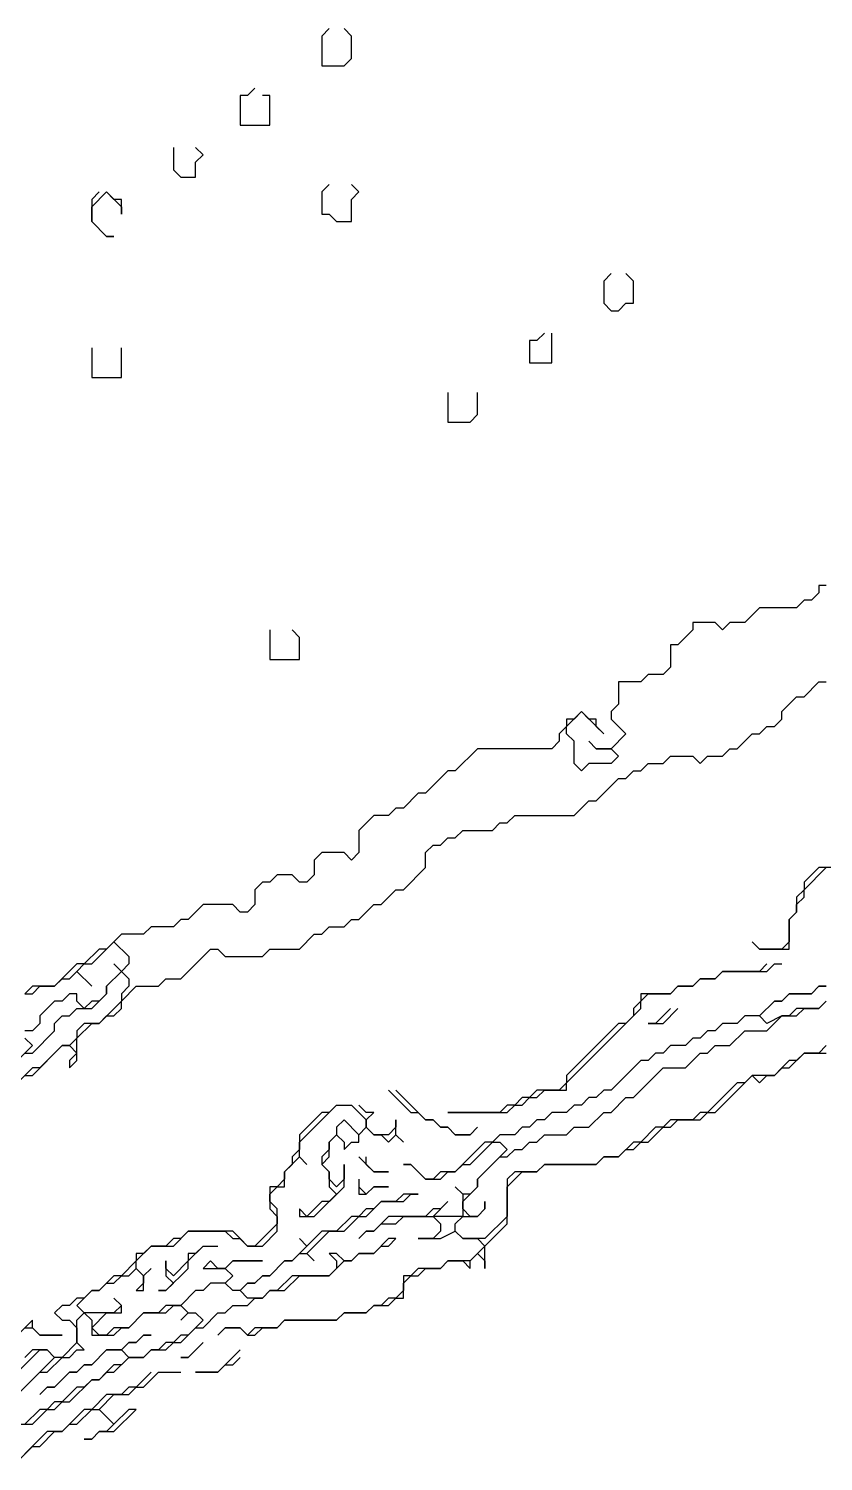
# Model space of a CAD drawing. Header units: metres. Extents: x 76363 to 76886, y 81203 to 81673.
# Drawn here: x 76551.2 to 76594, y 81478.2 to 81555.4 of the extents above; entities that cross this region are included whole.
import ezdxf

# ---------------------------------------------------------------- set-up
doc = ezdxf.new("R2010")
doc.units = ezdxf.units.M

msp = doc.modelspace()

# ---------------------------------------------------------------- linework, layer by layer
for points in [[(76567.4, 81555.4, 229.12), (76567, 81555, 229.13), (76567, 81553.4, 229.185), (76568.2, 81553.4, 229.26), (76568.6, 81553.8, 229.195), (76568.6, 81555, 229.147), (76568.2, 81555.4, 229.11)], [(76563.4, 81552.2, 229.145), (76563, 81551.8, 229.205), (76562.6, 81551.8, 229.21), (76562.6, 81550.2, 229.29), (76564.2, 81550.2, 229.28), (76564.2, 81551.8, 229.2), (76563.8, 81551.8, 229.2)], [(76559, 81549, 229.285), (76559, 81547.8, 229.425), (76559.4, 81547.4, 229.43), (76560.2, 81547.4, 229.325), (76560.2, 81548.2, 229.36), (76560.6, 81548.6, 229.31), (76560.2, 81549, 229.25)], [(76555, 81546.6, 229.46), (76554.6, 81546.2, 229.45), (76554.6, 81545, 229.47), (76555.4, 81544.2, 229.45), (76555.8, 81544.2, 229.51), (76555.4, 81544.2, 229.45), (76554.6, 81545, 229.47), (76554.6, 81545.8, 229.453), (76555.4, 81546.6, 229.46), (76556.2, 81545.8, 229.46), (76556.2, 81545.4, 229.485), (76556.2, 81546.2, 229.443), (76555.8, 81546.2, 229.44), (76555.4, 81546.6, 229.46)], [(76567.4, 81547, 229.29), (76567, 81546.6, 229.343), (76567, 81545.4, 229.365), (76567.4, 81545.4, 229.45), (76567.8, 81545, 229.4), (76568.6, 81545, 229.27), (76568.6, 81546.2, 229.325), (76569, 81546.6, 229.26), (76568.6, 81547, 229.275)], [(76582.6, 81542.2, 229.175), (76582.2, 81541.8, 229.155), (76582.2, 81540.6, 229.18), (76582.6, 81540.2, 229.16), (76583, 81540.2, 229.187), (76583.4, 81540.6, 229.177), (76583.8, 81540.6, 229.1), (76583.8, 81541.8, 229.18), (76583.4, 81542.2, 229.17)], [(76579, 81539, 228.97), (76578.6, 81538.6, 228.99), (76578.2, 81538.6, 229.03), (76578.2, 81537.4, 229.13), (76579.4, 81537.4, 229.05), (76579.4, 81539, 228.97)], [(76554.6, 81538.2, 229.25), (76554.6, 81536.6, 229.26), (76556.2, 81536.6, 229.25), (76556.2, 81538.2, 229.245)], [(76573.8, 81535.8, 229.38), (76573.8, 81534.2, 229.425), (76575, 81534.2, 229.31), (76575.4, 81534.6, 229.245), (76575.4, 81535.8, 229.225)], [(76594.2, 81525.4, 228.77), (76593.8, 81525.4, 228.78), (76593.8, 81525, 228.835), (76593.4, 81524.6, 228.97), (76593, 81524.6, 228.975), (76592.6, 81524.2, 229.07), (76590.6, 81524.2, 228.89), (76589.8, 81523.4, 228.855), (76589, 81523.4, 228.94), (76588.6, 81523, 228.91), (76588.2, 81523.4, 229.01), (76587, 81523.4, 228.94), (76587, 81523, 228.965), (76586.2, 81522.2, 229.05), (76585.8, 81522.2, 229.05), (76585.8, 81521, 229.15), (76585.4, 81520.6, 229.12), (76584.6, 81520.6, 229.13), (76584.2, 81520.2, 229.188), (76583, 81520.2, 229.195), (76583, 81519, 229.26), (76582.6, 81518.6, 229.28), (76582.6, 81518.2, 229.27), (76583.4, 81517.4, 229.72), (76582.6, 81516.6, 229.575), (76581.8, 81516.6, 229.73), (76581.4, 81517, 229.71), (76581.8, 81516.6, 229.73), (76582.6, 81516.6, 229.575), (76583, 81516.2, 229.7), (76582.6, 81515.8, 229.85), (76581.4, 81515.8, 230.045), (76581, 81515.4, 230.14), (76580.6, 81515.8, 229.93), (76580.6, 81517, 229.75), (76580.2, 81517.4, 229.5), (76580.2, 81517.8, 229.457), (76581, 81518.6, 229.233), (76582.2, 81517.4, 229.31), (76581.8, 81517.8, 229.25), (76581.8, 81518.2, 229.263), (76581.4, 81518.2, 229.19), (76581, 81518.6, 229.233), (76580.6, 81518.2, 229.27), (76580.2, 81518.2, 229.27), (76580.2, 81517.8, 229.457), (76579.8, 81517.4, 229.39), (76579.8, 81517, 229.45), (76579.4, 81516.6, 229.43), (76575.4, 81516.6, 229.45), (76574.2, 81515.4, 229.48), (76573.8, 81515.4, 229.473), (76572.6, 81514.2, 229.5), (76572.2, 81514.2, 229.505), (76571.4, 81513.4, 229.47), (76571, 81513.4, 229.47), (76570.6, 81513, 229.455), (76569.8, 81513, 229.46), (76569, 81512.2, 229.425), (76569, 81511, 229.605), (76568.6, 81510.6, 229.59), (76568.2, 81511, 229.45), (76567, 81511, 229.38), (76566.6, 81510.6, 229.387), (76566.6, 81509.8, 229.49), (76566.2, 81509.4, 229.54), (76565.8, 81509.4, 229.545), (76565.4, 81509.8, 229.48), (76564.6, 81509.8, 229.41), (76564.2, 81509.4, 229.395), (76563.8, 81509.4, 229.39), (76563.4, 81509, 229.38), (76563.4, 81508.2, 229.425), (76563, 81507.8, 229.41), (76562.6, 81507.8, 229.375), (76562.2, 81508.2, 229.27), (76560.6, 81508.2, 229.205), (76559.8, 81507.4, 229.18), (76559.4, 81507.4, 229.17), (76559, 81507, 229.16), (76557.8, 81507, 229.085), (76557.4, 81506.6, 229.14), (76556.2, 81506.6, 229.15), (76555.4, 81505.8, 229.12), (76555, 81505.8, 229.12), (76554.2, 81505, 229.17), (76553.8, 81505, 229.09), (76552.6, 81503.8, 229.08), (76551.4, 81503.8, 229.07), (76551, 81503.4, 229.1)], [(76564.2, 81523, 229.617), (76564.2, 81521.4, 229.62), (76565.8, 81521.4, 229.69), (76565.8, 81522.6, 229.67), (76565.4, 81523, 229.69)], [(76551, 81499, 229.45), (76551.4, 81499, 229.21), (76553, 81500.6, 229.44), (76553.4, 81500.6, 229.28), (76553.8, 81500.2, 229.19), (76553.4, 81499.8, 229.2), (76553.4, 81499.4, 229.145), (76553.8, 81499.8, 229.125), (76553.8, 81501, 229.1), (76554.6, 81501.8, 229.223), (76555, 81501.8, 229.21), (76555.4, 81502.2, 229.38), (76555.8, 81502.2, 229.19), (76556.2, 81502.6, 229.04), (76556.2, 81503, 229.19), (76557, 81503.8, 229.19), (76558.2, 81503.8, 229.243), (76558.6, 81504.2, 229.455), (76559.4, 81504.2, 229.3), (76561, 81505.8, 229.44), (76561.4, 81505.8, 229.48), (76561.8, 81505.4, 229.35), (76563.8, 81505.4, 229.53), (76564.2, 81505.8, 229.7), (76565.8, 81505.8, 229.483), (76566.6, 81506.6, 229.455), (76567, 81506.6, 229.38), (76567.4, 81507, 229.51), (76568.2, 81507, 229.43), (76568.6, 81507.4, 229.64), (76569, 81507.4, 229.45), (76569.8, 81508.2, 229.515), (76570.2, 81508.2, 229.48), (76571, 81509, 229.625), (76571.4, 81509, 229.51), (76572.6, 81510.2, 229.55), (76572.6, 81511, 229.59), (76573, 81511.4, 229.6), (76573.4, 81511.4, 229.6), (76573.8, 81511.8, 229.71), (76574.2, 81511.8, 229.47), (76574.6, 81512.2, 229.737), (76576.2, 81512.2, 229.67), (76576.6, 81512.6, 229.777), (76577, 81512.6, 229.49), (76577.4, 81513, 229.7), (76580.6, 81513, 229.5), (76581.4, 81513.8, 229.587), (76581.8, 81513.8, 229.38), (76583, 81515, 229.527), (76583.4, 81515, 229.316), (76583.8, 81515.4, 229.33), (76584.2, 81515.4, 229.21), (76584.6, 81515.8, 229.305), (76585.4, 81515.8, 229.22), (76585.8, 81516.2, 229.35), (76587, 81516.2, 229.363), (76587.4, 81515.8, 229.105), (76587.8, 81516.2, 229.26), (76588.6, 81516.2, 229), (76589, 81516.6, 229.095), (76589.4, 81516.6, 229.1), (76590.2, 81517.4, 229.13), (76590.6, 81517.4, 229.05), (76591, 81517.8, 229.002), (76591.4, 81517.8, 228.835), (76591.8, 81518.2, 228.85), (76591.8, 81518.6, 228.9), (76592.6, 81519.4, 229.015), (76593, 81519.4, 228.89), (76593.8, 81520.2, 229.007), (76594.2, 81520.2, 228.85)], [(76595.8, 81510.2, 228.55), (76593.8, 81510.2, 228.565), (76593, 81509.4, 228.61), (76593, 81509, 228.665), (76592.6, 81508.6, 228.65), (76592.6, 81507.8, 228.73), (76592.2, 81507.4, 228.75), (76592.2, 81506.2, 228.78), (76591.8, 81505.8, 228.685), (76590.6, 81505.8, 228.84), (76590.2, 81506.2, 228.78), (76590.6, 81505.8, 228.84), (76592.2, 81505.8, 228.72), (76592.2, 81507.4, 228.75), (76592.6, 81507.8, 228.73), (76592.6, 81508.2, 228.72), (76593, 81508.6, 228.73), (76593, 81509, 228.665), (76594.2, 81510.2, 228.56)], [(76551, 81503.4, 229.1), (76551.4, 81503.4, 229.105), (76551.8, 81503.8, 229.12), (76552.6, 81503.8, 229.08), (76553, 81504.2, 229.107), (76553.4, 81504.2, 229.127), (76553.8, 81504.6, 229.11), (76554.6, 81503.8, 229.57), (76553.8, 81504.6, 229.11), (76554.2, 81505, 229.17), (76554.6, 81505, 229.16), (76555.8, 81506.2, 229.13), (76556.6, 81505.4, 229.4), (76556.6, 81505, 229.46), (76556.2, 81504.6, 229.59), (76555.8, 81505, 229.483), (76556.2, 81504.6, 229.59), (76555.4, 81503.8, 229.875), (76555.4, 81503.4, 229.745), (76555, 81503, 229.68), (76554.6, 81503, 229.61), (76554.2, 81502.6, 229.52), (76553.8, 81503, 229.433), (76553.8, 81503.4, 229.4), (76553.4, 81503.4, 229.33), (76553, 81503, 229.535), (76552.6, 81503, 229.46), (76551.8, 81502.2, 229.533), (76551.8, 81501.8, 229.64), (76551.4, 81501.4, 229.555), (76551, 81501.4, 229.475)], [(76591, 81505, 228.96), (76590.6, 81504.6, 229.09), (76588.6, 81504.6, 229.175), (76588.2, 81504.2, 229.08), (76587.4, 81504.2, 229.165), (76587, 81503.8, 229.14), (76586.2, 81503.8, 229.15), (76585.8, 81503.4, 229.135), (76584.2, 81503.4, 229.22), (76584.2, 81503, 229.165), (76583.8, 81502.6, 229.185), (76583.8, 81502.2, 229.16), (76583.4, 81501.8, 229.185), (76583, 81501.8, 229.225), (76580.2, 81499, 229.27), (76580.2, 81498.6, 229.33), (76579.8, 81498.2, 229.39), (76578.6, 81498.2, 229.24), (76578.2, 81497.8, 229.295), (76577.8, 81497.8, 229.295), (76577.4, 81497.4, 229.29), (76577, 81497.4, 229.29), (76576.6, 81497, 229.26), (76573.8, 81497, 229.16), (76577, 81497, 229.305), (76577.4, 81497.4, 229.29), (76577.8, 81497.4, 229.28), (76578.2, 81497.8, 229.295), (76578.6, 81497.8, 229.295), (76579, 81498.2, 229.24), (76580.2, 81498.2, 229.46), (76580.2, 81498.6, 229.33), (76584.2, 81502.6, 229.16), (76584.2, 81503, 229.165), (76584.6, 81503.4, 229.29), (76585.8, 81503.4, 229.135), (76586.2, 81503.8, 229.15), (76587, 81503.8, 229.14), (76587.4, 81504.2, 229.165), (76588.2, 81504.2, 229.08), (76588.6, 81504.6, 229.175), (76591, 81504.6, 229.055), (76591.4, 81505, 228.915), (76591.8, 81505, 228.903)], [(76551, 81500.2, 229.615), (76551.4, 81500.2, 229.73), (76552.6, 81501.4, 229.775), (76552.6, 81501.8, 229.91), (76553, 81502.2, 229.77), (76553.4, 81502.2, 229.58), (76553.8, 81502.6, 229.48), (76554.6, 81502.6, 229.54), (76555.4, 81503.4, 229.745), (76555.4, 81503.8, 229.875), (76556.2, 81504.6, 229.59), (76556.6, 81504.2, 229.397), (76556.6, 81503.8, 229.2), (76556.2, 81503.4, 229.355), (76556.2, 81503, 229.19), (76555, 81501.8, 229.21), (76554.2, 81501.8, 229.25), (76553.8, 81501.4, 229.195), (76553.8, 81501, 229.1), (76553.4, 81500.6, 229.28), (76553, 81500.6, 229.44), (76551.8, 81499.4, 229.33), (76551.4, 81499.4, 229.45), (76549.8, 81497.8, 229.355)], [(76594.2, 81503.8, 229.855), (76593.8, 81503.8, 229.913), (76593.4, 81503.4, 230.03), (76592.2, 81503.4, 229.955), (76591.8, 81503, 230.247), (76591.4, 81503, 230.095), (76590.6, 81502.2, 230.405), (76589.8, 81502.2, 230.255), (76589.4, 81501.8, 230.51), (76588.6, 81501.8, 230.32), (76588.2, 81501.4, 230.53), (76587.8, 81501.4, 230.382), (76587.4, 81501, 230.67), (76587, 81501, 230.533), (76586.6, 81500.6, 230.718), (76585.8, 81500.6, 230.469), (76585.4, 81500.2, 230.46), (76585, 81500.2, 230.49), (76584.6, 81499.8, 230.513), (76584.2, 81499.8, 230.337), (76582.6, 81498.2, 230.45), (76582.2, 81498.2, 230.37), (76581.8, 81497.8, 230.32), (76581.4, 81497.8, 230.08), (76581, 81497.4, 230.305), (76580.6, 81497.4, 230.095), (76580.2, 81497, 230.12), (76579.4, 81497, 229.87), (76579, 81496.6, 230.013), (76578.6, 81496.6, 229.93), (76578.2, 81496.2, 230.043), (76577.8, 81496.2, 229.84), (76577.4, 81495.8, 230.003), (76576.6, 81495.8, 229.877), (76576.2, 81495.4, 230.09), (76575.8, 81495.4, 229.892), (76574.2, 81493.8, 230.59), (76573.4, 81493.8, 230.493), (76573, 81493.4, 230.65), (76572.6, 81493.4, 230.655), (76571.8, 81494.2, 230.26), (76571.4, 81494.2, 230.305), (76571.8, 81494.2, 230.26), (76572.6, 81493.4, 230.655), (76573.4, 81493.4, 230.765), (76573.8, 81493.8, 230.55), (76574.2, 81493.8, 230.59), (76574.6, 81494.2, 230.35), (76575, 81494.2, 230.265), (76576.2, 81495.4, 230.09), (76576.6, 81495.4, 230.12), (76577, 81495, 230.4), (76575.4, 81493.4, 230.57), (76575.4, 81493, 230.63), (76575, 81492.6, 230.68), (76574.6, 81492.6, 230.885), (76574.2, 81493, 230.918), (76574.6, 81492.6, 230.885), (76574.6, 81491.4, 230.755), (76573, 81491.4, 231.03), (76573.8, 81492.2, 231.03), (76573.4, 81491.8, 231.085), (76573, 81491.8, 231.12), (76572.6, 81491.4, 231.11), (76570.6, 81491.4, 231.19), (76569.8, 81490.6, 231.07), (76569.4, 81490.6, 231.15), (76569, 81490.2, 231.137), (76569.4, 81490.6, 231.15), (76569.8, 81490.6, 231.07), (76570.2, 81491, 231.17), (76571, 81491, 231.17), (76571.4, 81491.4, 231.26), (76573, 81491.4, 231.03), (76573.4, 81491, 230.94), (76573.4, 81490.6, 230.683), (76573, 81490.2, 230.537), (76572.2, 81490.2, 230.563), (76573.4, 81490.2, 230.43), (76574.2, 81490.6, 230.45), (76574.6, 81490.2, 230.153), (76575.4, 81490.2, 229.81), (76575.8, 81489.8, 229.487), (76575, 81489, 229.605), (76573.8, 81489, 229.865), (76573.4, 81488.6, 229.68), (76572.2, 81488.6, 229.81), (76571.8, 81488.2, 229.74), (76571.4, 81488.2, 229.82), (76571.4, 81487.4, 229.7), (76571, 81487, 229.69), (76570.6, 81487, 229.725), (76570.2, 81486.6, 229.573), (76569.8, 81486.6, 229.6), (76569.4, 81486.2, 229.43), (76568.2, 81486.2, 229.475), (76567.8, 81485.8, 229.19), (76565, 81485.8, 229.43), (76564.6, 81485.4, 229.25), (76563.4, 81485.4, 229.41), (76563, 81485, 229.325), (76562.6, 81485.4, 229.667), (76561.8, 81485.4, 229.765), (76561.4, 81485, 229.67), (76561.8, 81485.4, 229.765), (76562.6, 81485.4, 229.667), (76563, 81485, 229.325), (76563.4, 81485, 229.25), (76563.8, 81485.4, 229.41), (76564.6, 81485.4, 229.25), (76565, 81485.8, 229.43), (76567.8, 81485.8, 229.19), (76568.2, 81486.2, 229.475), (76569.4, 81486.2, 229.43), (76569.8, 81486.6, 229.6), (76570.6, 81486.6, 229.51), (76571, 81487, 229.69), (76571.4, 81487, 229.53), (76571.4, 81487.8, 229.72), (76571.8, 81488.2, 229.74), (76572.2, 81488.2, 229.62), (76572.6, 81488.6, 229.75), (76573.4, 81488.6, 229.68), (76573.8, 81489, 229.865), (76574.6, 81489, 229.725), (76575, 81488.6, 229.555), (76575, 81489, 229.605), (76575.4, 81489.4, 229.51), (76575.8, 81489, 229.38), (76575.8, 81488.6, 229.36), (76575.8, 81489.8, 229.487), (76577, 81491, 229.39), (76577, 81493, 229.54), (76577.8, 81493.8, 229.7), (76578.6, 81493.8, 229.53), (76579, 81494.2, 229.67), (76581.8, 81494.2, 229.28), (76582.2, 81494.6, 229.477), (76583, 81494.6, 229.37), (76583.4, 81495, 229.385), (76583.8, 81495, 229.15), (76584.2, 81495.4, 229.365), (76584.6, 81495.4, 229.25), (76585.4, 81496.2, 229.357), (76585.8, 81496.2, 229.28), (76586.2, 81496.6, 229.4), (76587.4, 81496.6, 229.175), (76587.8, 81497, 229.19), (76588.2, 81497, 229.155), (76590.2, 81499, 229.47), (76590.6, 81498.6, 229.05), (76591, 81499, 229.16), (76591.4, 81499, 229.08), (76591.8, 81499.4, 229.135), (76592.2, 81499.4, 228.907), (76593, 81500.2, 229.227), (76594.2, 81500.2, 228.88)], [(76594.2, 81503, 230.23), (76593.8, 81502.6, 230.3), (76592.6, 81502.6, 230.52), (76592.2, 81502.2, 230.51), (76591.8, 81502.2, 230.59), (76591, 81501.8, 230.65), (76590.6, 81502.2, 230.405), (76591.4, 81503, 230.095), (76591.8, 81503, 230.247), (76592.2, 81503.4, 229.955), (76593.4, 81503.4, 230.03), (76593.8, 81503.8, 229.913), (76594.2, 81503.8, 229.855)], [(76594.2, 81500.6, 229.113), (76593.8, 81500.2, 228.99), (76593, 81500.2, 229.227), (76592.6, 81499.8, 229.057), (76592.2, 81499.8, 229.185), (76591.4, 81499, 229.08), (76590.2, 81499, 229.47), (76589.8, 81498.6, 229.29), (76589.4, 81498.6, 229.37), (76587.8, 81497, 229.19), (76587.4, 81497, 229.345), (76587, 81496.6, 229.25), (76585.8, 81496.6, 229.53), (76585.4, 81496.2, 229.357), (76585, 81496.2, 229.545), (76584.2, 81495.4, 229.365), (76583.8, 81495.4, 229.373), (76583, 81494.6, 229.37), (76582.2, 81494.6, 229.477), (76581.8, 81494.2, 229.28), (76579, 81494.2, 229.67), (76578.6, 81493.8, 229.53), (76577.4, 81493.8, 229.77), (76577, 81493.4, 229.795), (76577, 81491.4, 229.4), (76575.8, 81490.2, 229.58), (76574.6, 81490.2, 230.153), (76574.2, 81490.6, 230.45), (76574.2, 81491, 230.655), (76574.6, 81491.4, 230.755), (76575.4, 81491.4, 230.405), (76575.8, 81491.8, 230.3), (76575.8, 81492.2, 230.282), (76575.8, 81491.8, 230.3), (76575.4, 81491.4, 230.405), (76575, 81491.4, 230.503), (76574.6, 81491.8, 230.89), (76574.6, 81492.2, 230.9), (76575.4, 81493, 230.63), (76575.4, 81493.4, 230.57), (76576.6, 81494.6, 230.48), (76577, 81494.6, 230.345), (76577.4, 81495, 230.33), (76577.8, 81495, 230.35), (76578.2, 81495.4, 230.393), (76578.6, 81495.4, 230.42), (76579, 81495.8, 230.35), (76580.2, 81495.8, 230.345), (76580.6, 81496.2, 230.52), (76581.4, 81496.2, 230.487), (76582.2, 81497, 230.62), (76582.6, 81497, 230.665), (76583.4, 81497.8, 230.73), (76583.8, 81497.8, 230.695), (76585.4, 81499.4, 230.87), (76586.6, 81499.4, 230.79), (76587.4, 81500.2, 230.88), (76587.8, 81500.2, 230.825), (76588.2, 81500.6, 230.84), (76589, 81500.6, 230.798), (76589.8, 81501.4, 230.755), (76591, 81501.4, 230.64), (76591.8, 81502.2, 230.59), (76592.6, 81502.2, 230.51), (76593, 81502.6, 230.38), (76593.8, 81502.6, 230.3), (76594.2, 81503, 230.23)], [(76585.8, 81502.6, 229.4), (76585, 81501.8, 229.6), (76584.6, 81501.8, 229.53), (76585.4, 81501.8, 229.757), (76586.2, 81502.6, 229.48)], [(76551, 81501, 229.53), (76551.4, 81500.6, 229.82), (76549, 81498.2, 229.565)], [(76570.6, 81498.2, 229.26), (76571.8, 81497, 229.205), (76572.2, 81497, 229.207), (76572.6, 81496.6, 229.185), (76573, 81496.6, 229.185), (76573.4, 81496.2, 229.245), (76573.8, 81496.2, 229.28), (76574.2, 81495.8, 229.4), (76575, 81495.8, 229.53), (76575.4, 81496.2, 229.47), (76575, 81495.8, 229.53), (76574.2, 81495.8, 229.4), (76573.8, 81496.2, 229.28), (76573.4, 81496.2, 229.245), (76573, 81496.6, 229.185), (76572.6, 81496.6, 229.185), (76571, 81498.2, 229.26)], [(76550.6, 81480.2, 230.155), (76551.4, 81480.2, 230.3), (76552.2, 81481, 230.26), (76552.6, 81481, 230.21), (76553, 81481.4, 230.26), (76553.4, 81481.4, 230.265), (76554.6, 81482.6, 230.267), (76555, 81482.6, 230.24), (76555.4, 81483, 230.18), (76555.8, 81483, 230.175), (76556.6, 81483.8, 230.207), (76557.4, 81483.8, 230.165), (76557.8, 81484.2, 230.15), (76558.6, 81484.2, 230.105), (76559, 81484.6, 230.24), (76559.4, 81484.6, 230.16), (76560.2, 81485.4, 230.08), (76560.6, 81485.4, 230.11), (76561.4, 81486.2, 230.15), (76561.8, 81486.2, 230.145), (76562.2, 81486.6, 230.217), (76563, 81486.6, 230.155), (76563.4, 81487, 230.17), (76563.8, 81487, 230.147), (76564.2, 81487.4, 230.19), (76565, 81487.4, 230.145), (76565.8, 81488.2, 230.29), (76567.4, 81488.2, 230.36), (76568.2, 81489, 230.855), (76568.6, 81489, 230.91), (76569, 81489.4, 230.95), (76569.8, 81489.4, 230.79), (76570.2, 81489.8, 230.81), (76570.6, 81489.8, 230.74), (76571, 81490.2, 230.785), (76570.6, 81490.2, 230.82), (76569.8, 81489.4, 230.79), (76569, 81489.4, 230.95), (76568.6, 81489, 230.91), (76568.2, 81489, 230.855), (76567.8, 81489.4, 230.915), (76567.4, 81489.4, 230.842), (76567.8, 81489, 230.78), (76567.8, 81488.6, 230.69), (76567.4, 81488.2, 230.36), (76565.4, 81488.2, 230.37), (76564.6, 81487.4, 230.19), (76564.2, 81487.4, 230.19), (76563.8, 81487, 230.147), (76563, 81487, 230.18), (76562.6, 81487.4, 229.987), (76563, 81487.8, 229.825), (76563.4, 81487.8, 229.91), (76563.8, 81488.2, 229.92), (76564.2, 81488.2, 230.097), (76565, 81489, 229.985), (76565.4, 81489, 230.1), (76565.8, 81489.4, 229.993), (76566.2, 81489.4, 230.275), (76566.6, 81489, 230.48), (76566.2, 81489.4, 230.275), (76567.4, 81490.6, 230.7), (76568.2, 81490.6, 231.005), (76569, 81491.4, 230.95), (76569.4, 81491.4, 231.067), (76570.2, 81492.2, 230.937), (76571.4, 81492.2, 231.105), (76571.8, 81492.6, 231.08), (76572.2, 81492.6, 231.045), (76571.4, 81492.6, 231.005), (76571, 81492.2, 230.99), (76570.2, 81492.2, 230.937), (76569.8, 81491.8, 231.015), (76569.4, 81491.8, 230.9), (76569, 81491.4, 230.95), (76568.6, 81491.4, 230.81), (76567.8, 81490.6, 230.753), (76567, 81490.6, 230.473), (76566.2, 81489.8, 230.237), (76565.8, 81490.2, 229.772), (76566.2, 81489.8, 230.237), (76565.4, 81489, 230.1), (76565, 81489, 229.985), (76564.2, 81488.2, 230.097), (76563.8, 81488.2, 229.92), (76563.4, 81487.8, 229.91), (76563, 81487.8, 229.825), (76562.6, 81487.4, 229.987), (76562.2, 81487.4, 229.85), (76561.8, 81487.8, 229.75), (76562.2, 81488.2, 229.73), (76561.8, 81488.6, 229.565), (76562.2, 81489, 229.385), (76563.8, 81489, 229.57), (76562.2, 81489, 229.385), (76561.8, 81488.6, 229.565), (76561.4, 81488.6, 229.57), (76561, 81489, 229.51), (76560.6, 81488.6, 229.605), (76561.8, 81488.6, 229.565), (76562.2, 81488.2, 229.73), (76561.8, 81487.8, 229.75), (76561, 81487.8, 229.68), (76560.6, 81487.4, 229.66), (76560.2, 81487.4, 229.66), (76559.4, 81486.6, 229.72), (76558.6, 81486.6, 229.63), (76558.2, 81486.2, 229.62), (76557.4, 81486.2, 229.51), (76556.6, 81485.4, 229.6), (76555.8, 81485.4, 229.665), (76555.4, 81485, 229.66), (76555, 81485, 229.58), (76554.6, 81485.4, 229.48), (76555.4, 81486.2, 229.25), (76556.2, 81486.2, 229.297), (76556.2, 81486.6, 229.18), (76555.8, 81487, 229.05), (76556.2, 81486.6, 229.18), (76555.8, 81486.2, 229.325), (76554.2, 81486.2, 229.135), (76553.8, 81486.6, 228.887), (76554.6, 81487.4, 228.845), (76555, 81487.4, 228.845), (76555.4, 81487.8, 228.86), (76555.8, 81487.8, 228.86), (76556.2, 81488.2, 228.873), (76556.6, 81488.2, 228.88), (76557, 81488.6, 228.96), (76557.4, 81488.2, 229.21), (76557.4, 81487.8, 229.32), (76557, 81487.4, 229.29), (76557.4, 81487.4, 229.41), (76557.4, 81488.2, 229.21), (76557.8, 81488.6, 229.192), (76557.4, 81488.2, 229.21), (76557, 81488.6, 228.96), (76557, 81489, 228.905), (76557.8, 81489.8, 228.91), (76559, 81489.8, 228.94), (76559.8, 81490.6, 229.047), (76561.8, 81490.6, 228.96), (76562.2, 81490.2, 229.01), (76562.6, 81490.2, 229.08), (76563, 81489.8, 229.07), (76563.8, 81489.8, 229.225), (76564.6, 81490.6, 229.17), (76564.6, 81491.8, 229.305), (76564.2, 81492.2, 229.17), (76564.2, 81492.6, 229.115), (76564.6, 81493, 229.06), (76565, 81493, 229.08), (76565, 81493.8, 229.09), (76565.8, 81494.6, 229.24), (76566.2, 81494.2, 229.46), (76565.8, 81494.6, 229.24), (76565.8, 81495.4, 229.23), (76567.8, 81497.4, 229.28), (76568.6, 81497.4, 229.32), (76569.4, 81496.6, 229.373), (76569.4, 81496.2, 229.33), (76569, 81495.8, 229.547), (76568.2, 81496.6, 229.51), (76567.8, 81496.2, 229.52), (76567.8, 81495.8, 229.703), (76567.4, 81495.4, 229.54), (76567.4, 81495, 229.797), (76567, 81494.6, 229.885), (76567, 81494.2, 230.02), (76567.4, 81493.8, 230.075), (76567.4, 81493, 230.075), (76567.8, 81492.6, 230.1), (76567.4, 81492.2, 230.083), (76567, 81492.2, 230), (76566.2, 81491.4, 229.975), (76565.8, 81491.8, 229.77), (76565.8, 81491.4, 229.85), (76566.6, 81491.4, 230.05), (76568.2, 81493, 230.19), (76568.2, 81494.2, 230.09), (76568.2, 81493.4, 230.17), (76567.8, 81493, 230.11), (76567.4, 81493.4, 230.13), (76567.4, 81493.8, 230.075), (76567, 81494.2, 230.02), (76567.4, 81494.6, 229.95), (76567.4, 81495.4, 229.54), (76567.8, 81495.8, 229.703), (76568.2, 81495.4, 229.84), (76568.2, 81495, 229.82), (76568.6, 81495.4, 229.733), (76569, 81495.4, 229.67), (76569, 81495.8, 229.547), (76569.4, 81496.2, 229.33), (76569.8, 81495.8, 229.39), (76570.2, 81495.8, 229.505), (76570.6, 81495.4, 229.68), (76571, 81495.8, 229.62), (76571.4, 81495.4, 229.71), (76571, 81495.8, 229.62), (76571, 81496.6, 229.5), (76571, 81496.2, 229.48), (76570.6, 81495.8, 229.69), (76569.8, 81495.8, 229.39), (76569.4, 81496.2, 229.33), (76569.4, 81496.6, 229.373), (76569.8, 81497, 229.41), (76569.4, 81497, 229.38), (76569, 81497.4, 229.31)], [(76567.8, 81497.4, 229.28), (76567.4, 81497, 229.3), (76567, 81497, 229.225), (76565.8, 81495.8, 229.197), (76565.8, 81495, 229.255), (76565.4, 81494.6, 229.16), (76565.4, 81494.2, 229.14), (76565, 81493.8, 229.09), (76565, 81493.4, 229.075), (76564.6, 81493, 229.06), (76564.2, 81493, 229.06), (76564.2, 81491.8, 229.16), (76564.6, 81491.4, 229.22), (76564.6, 81491, 229.155), (76563.4, 81489.8, 229.145), (76563, 81489.8, 229.07), (76562.2, 81490.6, 228.983), (76559.8, 81490.6, 229.047), (76559.4, 81490.2, 228.95), (76559, 81490.2, 228.95), (76558.6, 81489.8, 228.94), (76557.8, 81489.8, 228.91), (76557.4, 81489.4, 228.92), (76557, 81489.4, 228.93), (76557, 81489, 228.905), (76556.2, 81488.2, 228.873), (76555.8, 81488.2, 228.877), (76555, 81487.4, 228.845), (76554.6, 81487.4, 228.845), (76554.2, 81487, 228.83), (76553.8, 81487, 228.83), (76553.4, 81486.6, 228.89), (76553, 81486.6, 228.89), (76552.6, 81486.2, 228.91), (76553, 81485.8, 228.94), (76553.4, 81485.8, 229.08), (76553.8, 81485.4, 229.255), (76553.8, 81484.6, 229.26), (76553, 81483.8, 229.38), (76552.6, 81483.8, 229.38), (76552.2, 81484.2, 229.25), (76551.4, 81484.2, 229.17), (76551, 81483.8, 229.27)], [(76569, 81494.6, 229.995), (76569.8, 81493.8, 230.45), (76570.6, 81493.8, 230.45), (76569.8, 81493.8, 230.45), (76569.4, 81494.2, 230.17), (76569.4, 81494.6, 230.03)], [(76569, 81493.4, 230.44), (76569, 81492.6, 230.635), (76569.4, 81492.6, 230.705), (76569.8, 81493, 230.65), (76570.6, 81493, 230.64), (76569.8, 81493, 230.65), (76569.4, 81492.6, 230.705), (76569, 81493, 230.523)], [(76560.6, 81489.8, 229.207), (76560.2, 81489.4, 229.45), (76559.8, 81489.4, 229.37), (76559.8, 81489, 229.52), (76559, 81488.2, 229.515), (76558.6, 81488.6, 229.185), (76558.6, 81489, 229.13), (76558.6, 81488.2, 229.347), (76559, 81487.8, 229.615), (76558.6, 81487.4, 229.485), (76558.2, 81487.4, 229.52), (76558.6, 81487.4, 229.485), (76559.8, 81488.6, 229.685), (76559.8, 81489, 229.52), (76560.6, 81489.8, 229.207), (76561.4, 81489.8, 229.19)], [(76550.6, 81483, 229.28), (76551.8, 81484.2, 229.21), (76552.2, 81484.2, 229.25), (76552.6, 81483.8, 229.38), (76550.6, 81481.8, 229.675), (76551.8, 81483, 229.5), (76552.2, 81483, 229.5), (76553, 81483.8, 229.38), (76553.4, 81483.8, 229.42), (76553.8, 81484.2, 229.4), (76554.2, 81484.2, 229.51), (76553.8, 81484.6, 229.26), (76553.8, 81485.8, 229.195), (76554.2, 81486.2, 229.135), (76554.6, 81485.8, 229.38), (76554.6, 81485, 229.58), (76555.8, 81485, 229.65), (76556.2, 81485.4, 229.59), (76556.6, 81485.4, 229.6), (76557.4, 81486.2, 229.51), (76558.6, 81486.2, 229.62), (76559, 81486.6, 229.67), (76559.4, 81486.6, 229.72), (76559.8, 81486.2, 229.84), (76559.4, 81485.8, 229.983), (76559.8, 81486.2, 229.84), (76560.2, 81486.2, 230.02), (76560.6, 81485.8, 230.157), (76559.8, 81485, 230.127), (76559.4, 81485, 230.17), (76559, 81484.6, 230.24), (76558.6, 81484.6, 230.13), (76558.2, 81484.2, 230.07), (76557.8, 81484.2, 230.15), (76557.4, 81483.8, 230.165), (76556.6, 81483.8, 230.207), (76556.2, 81484.2, 230.075), (76556.6, 81484.6, 229.933), (76557, 81484.6, 230.067), (76557.4, 81485, 229.845), (76557.8, 81485, 229.88), (76557.4, 81485, 229.845), (76557, 81484.6, 230.067), (76556.6, 81484.6, 229.933), (76556.2, 81484.2, 230.075), (76555.4, 81484.2, 229.845), (76554.6, 81483.4, 229.97), (76554.2, 81483.4, 229.84), (76553.8, 81483, 229.955), (76553.4, 81483, 229.88), (76552.6, 81482.2, 230.005), (76552.2, 81482.2, 229.85), (76551.8, 81481.8, 230.01), (76552.2, 81482.2, 229.85), (76552.6, 81482.2, 230.005), (76553.4, 81483, 229.88), (76553.8, 81483, 229.955), (76554.2, 81483.4, 229.84), (76554.6, 81483.4, 229.97), (76555.4, 81484.2, 229.845), (76556.2, 81484.2, 230.075), (76556.6, 81483.8, 230.207), (76556.2, 81483.4, 230.19), (76555.8, 81483.4, 230.2), (76555, 81482.6, 230.24), (76554.6, 81482.6, 230.267), (76554.2, 81482.2, 230.3), (76553.8, 81482.2, 230.3), (76553, 81481.4, 230.26), (76552.6, 81481.4, 230.27), (76552.2, 81481, 230.26), (76551.8, 81481, 230.26), (76551, 81480.2, 230.323)], [(76551, 81485.4, 228.847), (76551.4, 81485.4, 228.85), (76551.8, 81485, 228.94), (76553, 81485, 229.16), (76551.8, 81485, 228.94), (76551.4, 81485.4, 228.85), (76551.4, 81485.8, 228.86), (76549.4, 81483.8, 228.86)], [(76558.6, 81485.4, 229.79)], [(76560.6, 81484.6, 229.775), (76559.8, 81483.8, 229.513), (76559.4, 81483.8, 229.645), (76559.8, 81483.8, 229.513)], [(76562.6, 81484.2, 229.18), (76561.4, 81483, 229.09), (76560.2, 81483, 229.09), (76561.4, 81483, 229.09), (76561.8, 81483.4, 229.065), (76562.2, 81483.4, 228.95), (76562.6, 81483.8, 229.075)], [(76550.6, 81478.2, 228.98), (76551.4, 81479, 229.303), (76551.8, 81479, 229.173), (76552.6, 81479.8, 229.32), (76553, 81479.8, 229.245), (76553.4, 81480.2, 229.38), (76553.8, 81480.2, 229.217), (76554.6, 81481, 229.405), (76555, 81481, 229.37), (76555.8, 81480.2, 228.9), (76555.4, 81479.8, 228.89), (76555, 81479.8, 228.97), (76554.6, 81479.4, 228.895), (76554.2, 81479.4, 228.955), (76554.6, 81479.4, 228.895), (76555, 81479.8, 228.97), (76555.8, 81479.8, 228.81), (76557, 81481, 228.937), (76556.6, 81481, 229.01), (76555.8, 81480.2, 228.9), (76555, 81481, 229.37), (76555.8, 81481.8, 229.576), (76556.6, 81481.8, 229.2), (76557, 81482.2, 229.353), (76557.4, 81482.2, 229.123), (76558.2, 81483, 229.4), (76559.4, 81483, 229.247)], [(76557.8, 81483, 229.51), (76557, 81482.2, 229.353), (76556.6, 81482.2, 229.37), (76556.2, 81481.8, 229.44), (76555.4, 81481.8, 229.62), (76554.6, 81481, 229.405), (76554.2, 81481, 229.608), (76553, 81479.8, 229.245), (76552.2, 81479.8, 229.495), (76551, 81478.6, 229.16)]]:
    msp.add_polyline3d(points)

doc.saveas('drawing.dxf')
